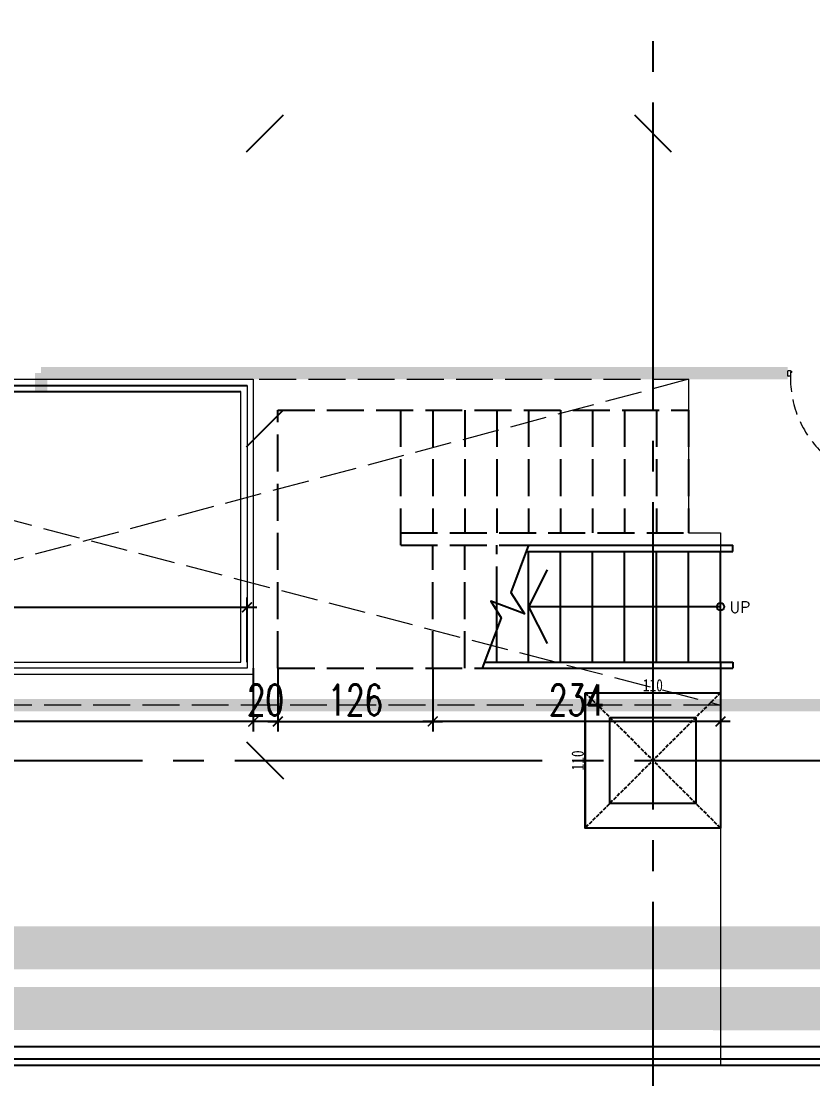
# Model space of a CAD drawing. Extents: x -3080 to 28500, y -1326 to 31609.
# Drawn here: x 13406 to 14050, y -259 to 601 of the extents above; entities that cross this region are included whole.
import ezdxf
from ezdxf.enums import TextEntityAlignment as Align

# ---------------------------------------------------------------- set-up
doc = ezdxf.new("R2010")
doc.units = 0
doc.header["$LTSCALE"] = 100
for name, pattern in [('188K-SM-03-F05-ARCH-PA-Y2257103$0$DASHED', [19.05, 12.7, -6.35]), ('X-S-FAB-L05$0$COL-CEN-LIN', [3.25, 2.5, -0.25, 0.25, -0.25]), ('X-S-FAB-L05$0$HIDDEN', [0.4, 0.3, -0.1])]:
    doc.linetypes.add(name, pattern=pattern)
for name, color, linetype in [('0-xref', 8, 'Continuous'), ('188K-SM-03-F05-ARCH-PA-Y2257103$0$K-DIivder-3.5', 53, '188K-SM-03-F05-ARCH-PA-Y2257103$0$DASHED'), ('188K-SM-03-F05-ARCH-PA-Y2257103$0$K-岩棉 2hr 3.5-非抗', 53, 'Continuous'), ('188K-SM-07-F10-MECH-CR PIPE-Y2257103$0$00_AC_CHS_12℃', 4, 'Continuous'), ('188K-SM-07-F10-MECH-CR PIPE-Y2257103$0$00_AC_CHS_20℃', 3, 'Continuous'), ('X-S-FAB-L05$0$0-arr', 8, 'Continuous'), ('X-S-FAB-L05$0$0-stc', 8, 'Continuous'), ('X-S-FAB-L05$0$12', 8, 'Continuous'), ('X-S-FAB-L05$0$BEAM', 8, 'Continuous'), ('X-S-FAB-L05$0$BLOCK', 8, 'Continuous'), ('X-S-FAB-L05$0$CCL', 8, 'X-S-FAB-L05$0$COL-CEN-LIN'), ('X-S-FAB-L05$0$COL', 8, 'Continuous'), ('X-S-FAB-L05$0$COL-S', 8, 'Continuous'), ('X-S-FAB-L05$0$DOOR', 8, 'Continuous'), ('X-S-FAB-L05$0$DW_Frame', 8, 'Continuous'), ('X-S-FAB-L05$0$ELEV', 8, 'Continuous'), ('X-S-FAB-L05$0$HID', 8, 'X-S-FAB-L05$0$HIDDEN'), ('X-S-FAB-L05$0$HR', 8, 'Continuous'), ('X-S-FAB-L05$0$OPEN-UP', 8, 'X-S-FAB-L05$0$HIDDEN'), ('X-S-FAB-L05$0$S-鋼柱', 8, 'Continuous'), ('X-S-FAB-L05$0$SLAB', 8, 'Continuous'), ('X-S-FAB-L05$0$ST', 8, 'Continuous'), ('X-S-FAB-L05$0$TXT', 8, 'Continuous'), ('X-S-FAB-L05$0$WALL-RC', 8, 'Continuous')]:
    doc.layers.add(name, color=color, linetype=linetype)
doc.layers.add('188K-SM-03-F05-ARCH-PA-Y2257103$0$K-DOOR-鋼板門', color=53, linetype='188K-SM-03-F05-ARCH-PA-Y2257103$0$DASHED', lineweight=9)
doc.layers.add('X-S-FAB-L05$0$XREF', color=8, linetype='Continuous', lineweight=0)
doc.styles.add('X-S-FAB-L05$0$CHINA', font='simplex.shx', dxfattribs={"width": 0.75, "bigfont": 'chineset.shx'})
doc.styles.add('X-S-FAB-L05$0$DIM', font='', dxfattribs={"width": 0.8})
doc.styles.add('X-S-FAB-L05$0$DimStyUse', font='romans.shx', dxfattribs={"width": 0.7})
doc.styles.add('X-S-FAB-L05$0$Standard', font='', dxfattribs={"width": 0.8})
doc.styles.add('X-S-FAB-L05$0$TG_NOTE_TEXT', font='simplex.shx', dxfattribs={"width": 0.75, "bigfont": 'chineset.shx'})
doc.styles.get('X-S-FAB-L05$0$DIM').set_extended_font_data('MingLiU')
doc.styles.get('X-S-FAB-L05$0$Standard').set_extended_font_data('Microsoft JhengHei')
doc.dimstyles.new('X-S-FAB-L05$0$JJP_005_defpoint', dxfattribs={"dimtxt": 20, "dimasz": 0.5, "dimexe": 0.5, "dimexo": 0.5, "dimgap": 0.5, "dimtad": 1, "dimdsep": 46, "dimtxsty": 'X-S-FAB-L05$0$DIM', "dimblk": 'X-S-FAB-L05$0$_None', "dimcen": 10, "dimclrd": 256, "dimclre": 256, "dimclrt": 256, "dimadec": 0, "dimazin": 0, "dimtfac": 1, "dimtix": 1, "dimtmove": 2, "dimatfit": 3, "dimldrblk": 'X-S-FAB-L05$0$_None', "dimfxl": 0.5, "dimtolj": 1, "dimtzin": 0, "dimarcsym": 0})
doc.dimstyles.new('X-S-FAB-L05$0$SLASHM', dxfattribs={"dimtxt": 25, "dimasz": 8, "dimexe": 8, "dimexo": 0, "dimgap": 5, "dimtad": 1, "dimdsep": 46, "dimtxsty": 'X-S-FAB-L05$0$DimStyUse', "dimblk": 'X-S-FAB-L05$0$_ArchTick', "dimcen": 10, "dimdle": 8, "dimclrt": 2, "dimazin": 0, "dimtfac": 1, "dimtix": 1, "dimtmove": 2, "dimatfit": 3, "dimfxl": 10, "dimtolj": 1, "dimarcsym": 0})

# ---------------------------------------------------------------- blocks, each defined once
blk = doc.blocks.new('*D174')
at = {"layer": 'DefPoints', "lineweight": -2, "transparency": 16777216}
blk.add_line((0, 0), (110, 0), dxfattribs=at)
at = {"layer": 'DefPoints', "color": 0, "transparency": 16777216}
for p in [(0, 0), (110, 0), (110, 0)]:
    blk.add_point(p, dxfattribs=at)
at = {"layer": 'DefPoints', "transparency": 16777216, "insert": (55, 6.07), "char_height": 10, "attachment_point": 5, "style": 'X-S-FAB-L05$0$DIM'}
blk.add_mtext('\\A1;110', dxfattribs=at)
blk = doc.blocks.new('X-S-FAB-L05$0$_None')
blk = doc.blocks.new('*D175')
at = {"layer": 'DefPoints', "lineweight": -2, "transparency": 16777216}
blk.add_line((0, 0), (0, -110), dxfattribs=at)
at = {"layer": 'DefPoints', "color": 0, "transparency": 16777216}
for p in [(0, 0), (0, -110), (0, -110)]:
    blk.add_point(p, dxfattribs=at)
at = {"layer": 'DefPoints', "transparency": 16777216, "insert": (-6.07, -55), "char_height": 10, "attachment_point": 5, "rotation": 90, "style": 'X-S-FAB-L05$0$DIM'}
blk.add_mtext('\\A1;110', dxfattribs=at)
blk = doc.blocks.new('X-S-FAB-L05$0$SC1')
at = {"layer": 'DefPoints'}
blk.add_line((27924.99, 8342.12), (27954.99, 8312.12), dxfattribs=at)
blk = doc.blocks.new('X-S-FAB-L05$0$VC(C)')
at = {"layer": 'X-S-FAB-L05$0$S-鋼柱', "rotation": 90}
for p in [(21931.72, -27429.99), (21931.72, -27669.93)]:
    blk.add_blockref('X-S-FAB-L05$0$SC1', p, dxfattribs=at)
at = {"layer": 'X-S-FAB-L05$0$S-鋼柱'}
for p in [(-14019.99, -7817.12), (-14335.39, -8327.12)]:
    blk.add_blockref('X-S-FAB-L05$0$SC1', p, dxfattribs=at)
blk = doc.blocks.new('X-S-FAB-L05$0$_ArchTick')
at = {"color": 0, "linetype": 'ByBlock', "const_width": 0.15}
blk.add_lwpolyline([(-0.5, -0.5), (0.5, 0.5)], dxfattribs=at)
blk = doc.blocks.new('*D170')
at = {"layer": 'DefPoints', "color": 0, "lineweight": -2, "transparency": 16777216}
for p, q in [((30, 5), (30, 57.56)), ((650, 5), (650, 57.56)), ((22, 49.56), (658, 49.56))]:
    blk.add_line(p, q, dxfattribs=at)
at = {"layer": 'DefPoints', "color": 0, "transparency": 16777216}
for p in [(650, 49.56), (30, 5), (650, 5)]:
    blk.add_point(p, dxfattribs=at)
at = {"layer": 'DefPoints', "color": 0, "lineweight": -2, "transparency": 16777216, "xscale": 8, "yscale": 8, "zscale": 8, "rotation": 180}
blk.add_blockref('X-S-FAB-L05$0$_ArchTick', (30, 49.56), dxfattribs=at)
at = {"layer": 'DefPoints', "color": 0, "lineweight": -2, "transparency": 16777216, "xscale": 8, "yscale": 8, "zscale": 8}
blk.add_blockref('X-S-FAB-L05$0$_ArchTick', (650, 49.56), dxfattribs=at)
at = {"layer": 'DefPoints', "color": 2, "transparency": 16777216, "insert": (340, 67.06), "char_height": 25, "attachment_point": 5, "style": 'X-S-FAB-L05$0$DimStyUse'}
blk.add_mtext('\\A1;620', dxfattribs=at)
blk = doc.blocks.new('*D171')
at = {"layer": 'DefPoints', "color": 0, "lineweight": -2, "transparency": 16777216}
for p, q in [((108.2, -8), (108.2, 238)), ((30, 230), (116.2, 230)), ((30, 0), (116.2, 0))]:
    blk.add_line(p, q, dxfattribs=at)
at = {"layer": 'DefPoints', "color": 0, "transparency": 16777216}
for p in [(30, 230), (108.2, 230), (30, 0)]:
    blk.add_point(p, dxfattribs=at)
at = {"layer": 'DefPoints', "color": 0, "lineweight": -2, "transparency": 16777216, "xscale": 8, "yscale": 8, "zscale": 8}
for p, rotation in [((108.2, 230), 90), ((108.2, 0), 270)]:
    blk.add_blockref('X-S-FAB-L05$0$_ArchTick', p, dxfattribs=dict(at, rotation=rotation))
at = {"layer": 'DefPoints', "color": 2, "transparency": 16777216, "insert": (90.7, 115), "char_height": 25, "attachment_point": 5, "rotation": 90, "style": 'X-S-FAB-L05$0$DimStyUse'}
blk.add_mtext('\\A1;230', dxfattribs=at)
blk = doc.blocks.new('*U165')
at = {"color": 0}
for p, q in [((-5, -5), (-5, 0)), ((235, -5), (235, 0))]:
    blk.add_line(p, q, dxfattribs=at)
for points in [[(0, 0), (0, 115), (4.375, 115), (4.375, 0)], [(230, 0), (230, 115), (225.625, 115), (225.625, 0)]]:
    blk.add_lwpolyline(points, close=True, dxfattribs=at)
for centre, start, end in [((0, 0), 0, 90), ((230, 0), 90, 180)]:
    blk.add_arc(centre, 115, start, end, dxfattribs=at)
at = {"layer": 'X-S-FAB-L05$0$DW_Frame'}
for points in [[(-5, -5), (0, -5), (0, 0), (-5, 0)], [(235, -5), (230, -5), (230, 0), (235, 0)]]:
    blk.add_lwpolyline(points, dxfattribs=at)
at = {"color": 0, "style": 'X-S-FAB-L05$0$TG_NOTE_TEXT', "width": 0.5, "flags": 1}
blk.add_attdef('WH', text='', height=20, dxfattribs=at).set_placement((235, 5), align=Align.BOTTOM_LEFT)
at = {"color": 0, "style": 'X-S-FAB-L05$0$Standard', "width": 0.5}
for tag, p in [('NO', (-5, 5)), ('TYPE', (24.375, 5))]:
    blk.add_attdef(tag, text='', height=10, dxfattribs=at).set_placement(p, align=Align.BOTTOM_RIGHT)
blk.add_attdef('DESC', text='', height=10, dxfattribs=at).set_placement((24.375, 10), align=Align.BOTTOM_LEFT)
blk = doc.blocks.new('*U152')
blk.add_lwpolyline([(0, 0.5), (1.028, 0.5), (1.336, 0.09), (1.336, 0.3), (1.336, 0.818), (1.578, 0.5, 0.234256), (1.579, 0.5), (2.672, 0.5)], format="xyb")
blk = doc.blocks.new('*D1700')
at = {"layer": 'DefPoints', "color": 0, "lineweight": -2, "transparency": 16777216}
for p, q in [((12965, 65), (12965, 23.62)), ((13595, 65), (13595, 23.62)), ((13603, 31.62), (12957, 31.62))]:
    blk.add_line(p, q, dxfattribs=at)
at = {"layer": 'DefPoints', "color": 0, "transparency": 16777216}
for p in [(12965, 65), (13595, 65), (12965, 31.62)]:
    blk.add_point(p, dxfattribs=at)
at = {"layer": 'DefPoints', "color": 0, "lineweight": -2, "transparency": 16777216, "xscale": 8, "yscale": 8, "zscale": 8, "rotation": 180}
blk.add_blockref('X-S-FAB-L05$0$_ArchTick', (12965, 31.62), dxfattribs=at)
at = {"layer": 'DefPoints', "color": 0, "lineweight": -2, "transparency": 16777216, "xscale": 8, "yscale": 8, "zscale": 8}
blk.add_blockref('X-S-FAB-L05$0$_ArchTick', (13595, 31.62), dxfattribs=at)
at = {"layer": 'DefPoints', "color": 2, "transparency": 16777216, "insert": (13280, 49.12), "char_height": 25, "attachment_point": 5, "style": 'X-S-FAB-L05$0$DimStyUse'}
blk.add_mtext('\\A1;630', dxfattribs=at)
blk = doc.blocks.new('*D157')
at = {"layer": 'DefPoints', "color": 0, "lineweight": -2, "transparency": 16777216}
for p, q in [((13595, 75), (13595, 23.62)), ((13615, 75), (13615, 23.62)), ((13595, 31.62), (13587, 31.62)), ((13615, 31.62), (13595, 31.62)), ((13615, 31.62), (13623, 31.62))]:
    blk.add_line(p, q, dxfattribs=at)
at = {"layer": 'DefPoints', "color": 0, "transparency": 16777216}
for p in [(13595, 75), (13615, 75), (13595, 31.62)]:
    blk.add_point(p, dxfattribs=at)
at = {"layer": 'DefPoints', "color": 0, "lineweight": -2, "transparency": 16777216, "xscale": 8, "yscale": 8, "zscale": 8}
blk.add_blockref('X-S-FAB-L05$0$_ArchTick', (13595, 31.62), dxfattribs=at)
at = {"layer": 'DefPoints', "color": 0, "lineweight": -2, "transparency": 16777216, "xscale": 8, "yscale": 8, "zscale": 8, "rotation": 180}
blk.add_blockref('X-S-FAB-L05$0$_ArchTick', (13615, 31.62), dxfattribs=at)
at = {"layer": 'DefPoints', "color": 2, "transparency": 16777216, "insert": (13605, 49.12), "char_height": 25, "attachment_point": 5, "style": 'X-S-FAB-L05$0$DimStyUse'}
blk.add_mtext('\\A1;20', dxfattribs=at)
blk = doc.blocks.new('*D158')
at = {"layer": 'DefPoints', "color": 0, "lineweight": -2, "transparency": 16777216}
for p, q in [((13615, 75), (13615, 23.62)), ((13741, 75), (13741, 23.62)), ((13607, 31.62), (13749, 31.62))]:
    blk.add_line(p, q, dxfattribs=at)
at = {"layer": 'DefPoints', "color": 0, "transparency": 16777216}
for p in [(13615, 75), (13741, 75), (13741, 31.62)]:
    blk.add_point(p, dxfattribs=at)
at = {"layer": 'DefPoints', "color": 0, "lineweight": -2, "transparency": 16777216, "xscale": 8, "yscale": 8, "zscale": 8, "rotation": 180}
blk.add_blockref('X-S-FAB-L05$0$_ArchTick', (13615, 31.62), dxfattribs=at)
at = {"layer": 'DefPoints', "color": 0, "lineweight": -2, "transparency": 16777216, "xscale": 8, "yscale": 8, "zscale": 8}
blk.add_blockref('X-S-FAB-L05$0$_ArchTick', (13741, 31.62), dxfattribs=at)
at = {"layer": 'DefPoints', "color": 2, "transparency": 16777216, "insert": (13678, 49.12), "char_height": 25, "attachment_point": 5, "style": 'X-S-FAB-L05$0$DimStyUse'}
blk.add_mtext('\\A1;126', dxfattribs=at)
blk = doc.blocks.new('*D159')
at = {"layer": 'DefPoints', "color": 0, "lineweight": -2, "transparency": 16777216}
for p, q in [((13975, 80), (13975, 23.62)), ((13741, 75), (13741, 23.62)), ((13983, 31.62), (13733, 31.62))]:
    blk.add_line(p, q, dxfattribs=at)
at = {"layer": 'DefPoints', "color": 0, "transparency": 16777216}
for p in [(13975, 80), (13741, 75), (13741, 31.62)]:
    blk.add_point(p, dxfattribs=at)
at = {"layer": 'DefPoints', "color": 0, "lineweight": -2, "transparency": 16777216, "xscale": 8, "yscale": 8, "zscale": 8, "rotation": 180}
blk.add_blockref('X-S-FAB-L05$0$_ArchTick', (13741, 31.62), dxfattribs=at)
at = {"layer": 'DefPoints', "color": 0, "lineweight": -2, "transparency": 16777216, "xscale": 8, "yscale": 8, "zscale": 8}
blk.add_blockref('X-S-FAB-L05$0$_ArchTick', (13975, 31.62), dxfattribs=at)
at = {"layer": 'DefPoints', "color": 2, "transparency": 16777216, "insert": (13858, 49.12), "char_height": 25, "attachment_point": 5, "style": 'X-S-FAB-L05$0$DimStyUse'}
blk.add_mtext('\\A1;234', dxfattribs=at)
blk = doc.blocks.new('188K-SM-03-F05-ARCH-PA-Y2257103$0$單開鋼板-900x1700')
at = {"ltscale": 0.005}
for p, q in [((6.12, 86.91), (6.67, 86.91)), ((6.12, 83.5), (6.12, 86.91)), ((6.67, 86.91), (6.67, 83.5)), ((3.47, 10.36), (3.47, 81.46)), ((3.47, 81.46), (3.51, 81.46)), ((3.51, 81.46), (3.51, 10.36)), ((5.93, 10.36), (5.93, 81.46)), ((5.93, 81.46), (5.98, 81.46)), ((5.98, 81.46), (5.97, 10.36)), ((6.67, 83.5), (6.12, 83.5)), ((3.51, 10.36), (3.47, 10.36)), ((5.97, 10.36), (5.93, 10.36)), ((0, 1.95), (0, -1.95)), ((1.98, 2.3), (0.35, 2.3)), ((2.09, -1.05), (2.09, 2.2)), ((87.91, -1.05), (87.91, 2.2)), ((88.02, 2.3), (89.65, 2.3)), ((90, 1.95), (90, -1.95)), ((0.35, -2.3), (1.95, -2.3)), ((1.95, -2.3), (3.05, -1.58)), ((2.63, -1.05), (2.09, -1.05)), ((2.52, -1.25), (2.52, -1.12)), ((2.52, -1.12), (2.63, -1.12)), ((3.05, -1.25), (2.52, -1.25)), ((3.1, -1.05), (2.94, -1.05)), ((2.94, -1.12), (3.05, -1.12)), ((3.05, -1.12), (3.05, -1.25)), ((3.13, -1.41), (3.13, -1.08)), ((86.87, -1.41), (86.87, -1.08)), ((86.9, -1.05), (87.06, -1.05)), ((86.95, -1.12), (86.95, -1.25)), ((87.06, -1.12), (86.95, -1.12)), ((86.95, -1.25), (87.48, -1.25)), ((88.05, -2.3), (86.95, -1.58)), ((87.37, -1.05), (87.91, -1.05)), ((87.48, -1.12), (87.37, -1.12)), ((87.48, -1.25), (87.48, -1.12)), ((89.65, -2.3), (88.05, -2.3))]:
    blk.add_line(p, q, dxfattribs=at)
for points in [[(3.33, 83.5), (3.33, 86.91), (2.78, 86.91), (2.78, 83.5)], [(6.12, 81.69), (6.12, 88.72), (3.33, 88.72), (3.33, 81.69)], [(6.11, 3.21), (6.11, 10.12), (3.33, 10.12), (3.33, 3.21)], [(2.26, -0.37), (2.26, 2.91), (2.09, 2.91), (2.09, -0.37)], [(5.9, 3.6), (2.77, 3.6), (2.77, 3.43), (5.9, 3.43)]]:
    blk.add_lwpolyline(points, close=True, dxfattribs=at)
for points in [[(3.37, 81.74), (3.37, 80.89, 0.158507), (3.38, 80.87), (3.43, 80.8, 0.72636), (3.47, 80.81), (3.47, 80.91, 0.414214), (3.46, 80.93, -0.414214), (3.44, 80.94), (3.44, 81.44, -0.414214), (3.47, 81.46), (3.77, 81.46, 0.414214), (3.79, 81.48), (3.79, 81.5, 0.414214), (3.77, 81.53), (3.47, 81.53, -0.414214), (3.44, 81.55), (3.44, 81.66, -0.414214), (3.47, 81.68), (4.7, 81.68), (4.72, 81.7), (4.75, 81.68), (5.98, 81.68, -0.414214), (6, 81.66), (6, 81.55, -0.414214), (5.98, 81.53), (5.68, 81.53, 0.414214), (5.66, 81.5), (5.66, 81.48, 0.414214), (5.68, 81.46), (5.98, 81.46, -0.414214), (6, 81.44), (6, 80.94, -0.414214), (5.99, 80.93), (5.99, 80.93, 0.414214), (5.98, 80.91), (5.98, 80.81, 0.72636), (6.01, 80.8), (6.07, 80.87, 0.158507), (6.07, 80.89), (6.07, 81.74, 0.414214), (6.05, 81.76), (3.4, 81.76, 0.414214)], [(4.72, 10.11), (4.7, 10.13), (3.46, 10.13, -0.414214), (3.44, 10.16), (3.44, 10.27, -0.414214), (3.46, 10.29), (3.77, 10.29, 0.414214), (3.79, 10.31), (3.79, 10.34, 0.414214), (3.77, 10.36), (3.46, 10.36, -0.414214), (3.44, 10.38), (3.44, 10.87, -0.414214), (3.45, 10.89), (3.45, 10.89, 0.414214), (3.47, 10.9), (3.47, 11, 0.72636), (3.43, 11.02), (3.38, 10.94, 0.158507), (3.37, 10.93), (3.37, 10.07, 0.414214), (3.39, 10.05), (6.05, 10.05, 0.414214), (6.07, 10.07), (6.07, 10.93, 0.158507), (6.07, 10.94), (6.01, 11.02, 0.72636), (5.97, 11), (5.97, 10.9, 0.414214), (5.99, 10.89, -0.414214), (6, 10.87), (6, 10.38, -0.414214), (5.98, 10.36), (5.67, 10.36, 0.414214), (5.65, 10.34), (5.65, 10.31, 0.414214), (5.67, 10.29), (5.98, 10.29, -0.414214), (6, 10.27), (6, 10.16, -0.414214), (5.98, 10.13), (4.74, 10.13)]]:
    blk.add_lwpolyline(points, format="xyb", close=True, dxfattribs=at)
at = {"linetype": '188K-SM-03-F05-ARCH-PA-Y2257103$0$DASHED', "ltscale": 0.01}
blk.add_arc((2.39, 3.27), 85.53, 359.27741, 87.50648, dxfattribs=at)
at = {"ltscale": 0.005}
for centre, major_axis, start_param, end_param in [((0.35, 1.95), (0.246, -0.246), 2.356194, 3.926991), ((1.98, 2.2), (0.0738, -0.0738), 7.068583, 8.63938), ((88.02, 2.2), (-0.0738, -0.0738), -2.356194, -0.785398), ((89.65, 1.95), (-0.246, -0.246), 2.356194, 3.926991), ((0.35, -1.95), (-0.246, -0.246), 5.497787, 7.068583), ((2.63, -1.08), (-0.0246, -0.0246), 0.785398, 3.926991), ((2.94, -1.08), (-0.0246, -0.0246), 3.926991, 7.068583), ((2.92, -1.41), (0.148, -0.148), 6.162283, 7.068583), ((3.1, -1.08), (0.0246, -0.0246), 7.068583, 8.63938), ((86.9, -1.08), (-0.0246, -0.0246), -2.356194, -0.785398), ((87.08, -1.41), (-0.148, -0.148), -0.785398, 0.120903), ((87.06, -1.08), (0.0246, -0.0246), -0.785398, 2.356194), ((87.37, -1.08), (0.0246, -0.0246), 2.356194, 5.497787), ((89.65, -1.95), (0.246, -0.246), -0.785398, 0.785398)]:
    blk.add_ellipse(centre, major_axis=major_axis, ratio=1, start_param=start_param, end_param=end_param, dxfattribs=at)
at = {"ltscale": 0.005, "extrusion": (0, 0, -1)}
blk.add_ellipse((2.4, 3.29), major_axis=(-0.344, 0.344), ratio=1, start_param=5.497787, end_param=11.780972, dxfattribs=at)
blk = doc.blocks.new('188K-SM-03-F05-ARCH-PA-Y2257103')
at = {"layer": '188K-SM-03-F05-ARCH-PA-Y2257103$0$K-DIivder-3.5', "linetype": 'ByBlock', "ltscale": 2, "const_width": 10}
blk.add_lwpolyline([(13422.5, 300), (13422.5, 315)], dxfattribs=at)
at = {"layer": '188K-SM-03-F05-ARCH-PA-Y2257103$0$K-DIivder-3.5', "linetype": 'ByBlock', "ltscale": 2, "const_width": 10, "elevation": 0}
for points in [[(14029.76, 315), (13422.5, 315)], [(12960, 45), (14879.76, 45)]]:
    blk.add_lwpolyline(points, dxfattribs=at)
at = {"layer": '188K-SM-03-F05-ARCH-PA-Y2257103$0$K-岩棉 2hr 3.5-非抗'}
for p, q in [((15125, -233, 0), (12687, -233, 0)), ((15125, -243), (12687, -243, 0))]:
    blk.add_line(p, q, dxfattribs=at)
at = {"layer": '188K-SM-03-F05-ARCH-PA-Y2257103$0$K-DOOR-鋼板門', "rotation": 180}
blk.add_blockref('188K-SM-03-F05-ARCH-PA-Y2257103$0$單開鋼板-900x1700', (14119.76, 314.73, 0), dxfattribs=at)
blk = doc.blocks.new('188K-SM-07-F10-MECH-CR PIPE-Y2257103')
at = {"layer": '188K-SM-07-F10-MECH-CR PIPE-Y2257103$0$00_AC_CHS_12℃', "ltscale": 1000, "const_width": 35}
blk.add_lwpolyline([(1863.885, 112.877), (12844.042, 112.877), (12844.042, -152.494), (15041.321, -152.494), (15041.321, 85.834), (16672.641, 85.834), (16672.641, 1909.873), (24026.171, 1909.873)], dxfattribs=at)
at = {"layer": '188K-SM-07-F10-MECH-CR PIPE-Y2257103$0$00_AC_CHS_20℃', "ltscale": 1000, "const_width": 35}
blk.add_lwpolyline([(1863.885, 63.55), (12780.714, 65.58), (12782.797, -201.709), (15093.572, -202.093), (15101.312, 29.205), (16720.194, 27.785), (16720.194, 1812.454), (24026.171, 1812.454)], dxfattribs=at)
blk = doc.blocks.new('*U59')
at = {"layer": 'DefPoints', "linetype": 'X-S-FAB-L05$0$HIDDEN', "ltscale": 0.1}
for p, q in [((110, 0), (0, -110)), ((0, 0), (110, -110))]:
    blk.add_line(p, q, dxfattribs=at)
at = {"layer": 'X-S-FAB-L05$0$COL', "ltscale": 0.1}
blk.add_lwpolyline([(0, 0), (110, 0), (110, -110), (0, -110)], close=True, dxfattribs=at)
at = {"layer": 'DefPoints'}
dim = blk.add_linear_dim(base=(110, 0), p1=(0, 0), p2=(110, 0), dimstyle='X-S-FAB-L05$0$JJP_005_defpoint', override={"dimtxt": 10}, dxfattribs=at)
dim.commit()
dim.dimension.update_dxf_attribs({"geometry": '*D174', "text_midpoint": (55, 6.067)})
dim = blk.add_linear_dim(base=(0, -110), p1=(0, 0), p2=(0, -110), angle=90, dimstyle='X-S-FAB-L05$0$JJP_005_defpoint', override={"dimtxt": 10}, dxfattribs=at)
dim.commit()
dim.dimension.update_dxf_attribs({"geometry": '*D175', "text_midpoint": (-6.067, -55)})
blk = doc.blocks.new('X-S-FAB-L05$0$FAB2-L05')
at = {"layer": 'X-S-FAB-L05$0$CCL'}
for p, q in [((-12240, 11005), (-12240, 0)), ((-26880, 720), (1210, 720))]:
    blk.add_line(p, q, dxfattribs=at)
at = {"layer": 'X-S-FAB-L05$0$COL-S'}
blk.add_lwpolyline([(-12275, 755), (-12205, 755), (-12205, 685), (-12275, 685)], close=True, dxfattribs=at)
at = {"layer": 'X-S-FAB-L05$0$BEAM'}
blk.add_blockref('*U59', (-12295, 775), dxfattribs=at)
blk = doc.blocks.new('X-S-FAB-L05$0$Lift')
at = {"layer": 'X-S-FAB-L05$0$DOOR', "color": 9}
blk.add_line((170, 225), (170, 230), dxfattribs=at)
at = {"layer": 'X-S-FAB-L05$0$ELEV', "lineweight": 0}
for p, q in [((30, 0), (30, 230)), ((35, 225), (35, 5)), ((645, 5), (645, 225)), ((650, 230), (650, 0)), ((650, 0), (30, 0)), ((35, 5), (645, 5))]:
    blk.add_line(p, q, dxfattribs=at)
at = {"layer": 'X-S-FAB-L05$0$ELEV'}
for p, q in [((170, 230), (30, 230)), ((170, 225), (35, 225)), ((410, 230), (650, 230)), ((410, 225), (410, 230)), ((410, 225), (645, 225))]:
    blk.add_line(p, q, dxfattribs=at)
at = {"layer": 'X-S-FAB-L05$0$ELEV', "lineweight": 0}
blk.add_lwpolyline([(655, 235), (655, -5), (25, -5), (25, 235)], close=True, dxfattribs=at)
at = {"layer": 'X-S-FAB-L05$0$DOOR', "color": 9}
blk.add_blockref('*U165', (175, 230), dxfattribs=at)
at = {"layer": 'DefPoints'}
dim = blk.add_linear_dim(base=(108.198, 230), p1=(30, 0), p2=(30, 230), angle=270, dimstyle='X-S-FAB-L05$0$SLASHM', dxfattribs=at)
dim.commit()
dim.dimension.update_dxf_attribs({"geometry": '*D171', "text_midpoint": (90.698, 115)})
dim = blk.add_linear_dim(base=(650, 49.563), p1=(30, 5), p2=(650, 5), dimstyle='X-S-FAB-L05$0$SLASHM', dxfattribs=at)
dim.commit()
dim.dimension.update_dxf_attribs({"geometry": '*D170', "text_midpoint": (340, 67.063)})
blk = doc.blocks.new('X-S-FAB-L05')
at = {"layer": 'X-S-FAB-L05$0$0-arr', "color": 4}
blk.add_lwpolyline([(13834, 155), (13819, 125), (13834, 95)], dxfattribs=at)
blk.add_circle((13975, 125), 3, dxfattribs=at)
at = {"layer": 'X-S-FAB-L05$0$12'}
blk.add_lwpolyline([(13975, 125), (13819, 125)], dxfattribs=at)
at = {"layer": 'X-S-FAB-L05$0$COL'}
blk.add_lwpolyline([(13975, 125), (13819, 125)], dxfattribs=at)
at = {"layer": 'X-S-FAB-L05$0$COL-S'}
blk.add_lwpolyline([(13885, 35), (13955, 35), (13955, -35), (13885, -35)], close=True, dxfattribs=at)
at = {"layer": 'X-S-FAB-L05$0$HR'}
for p, q in [((13819, 175), (13985, 175)), ((13817.116, 170), (13985, 170)), ((13783.203, 80), (13985, 80)), ((13781.319, 75), (13985, 75))]:
    blk.add_line(p, q, dxfattribs=at)
for points in [[(13985, 170), (13985, 175)], [(13985, 80), (13985, 75)]]:
    blk.add_lwpolyline(points, dxfattribs=at)
at = {"layer": 'X-S-FAB-L05$0$OPEN-UP', "color": 15, "lineweight": 0, "elevation": 0}
blk.add_lwpolyline([(12960, 310.001), (13949, 310.001), (13949, 185), (13975, 185), (13975, 45.001), (12960, 45.001)], close=True, dxfattribs=at)
for points in [[(13949, 310.001), (12960, 45.001)], [(12960, 310.001), (13975, 45.001)]]:
    blk.add_lwpolyline(points, dxfattribs=at)
at = {"layer": 'X-S-FAB-L05$0$SLAB', "color": 15, "lineweight": 0}
blk.add_lwpolyline([(13975, -55), (13975, -248)], dxfattribs=at)
at = {"layer": 'X-S-FAB-L05$0$ST', "color": 5, "linetype": 'X-S-FAB-L05$0$HIDDEN'}
for p, q in [((13615, 285), (13949, 285)), ((13615, 75), (13615, 285)), ((13715, 175), (13715, 285)), ((13741, 285), (13741, 185)), ((13767, 285), (13767, 185)), ((13793, 285), (13793, 185)), ((13819, 285), (13819, 185)), ((13845, 285), (13845, 185)), ((13871, 285), (13871, 185)), ((13897, 285), (13897, 185)), ((13923, 285), (13923, 185)), ((13949, 285), (13949, 185)), ((13715, 185), (13949, 185)), ((13715, 175), (13819, 175)), ((13741, 75), (13741, 175)), ((13767, 75), (13767, 175)), ((13793, 127.699), (13793, 175)), ((13615, 75), (13781.319, 75))]:
    blk.add_line(p, q, dxfattribs=at)
at = {"layer": 'X-S-FAB-L05$0$ST'}
for p, q in [((13819, 80), (13819, 170)), ((13845, 80), (13845, 170)), ((13871, 80), (13871, 170)), ((13897, 80), (13897, 170)), ((13923, 80), (13923, 170)), ((13949, 80), (13949, 170)), ((13975, 80), (13975, 170)), ((13793, 80), (13793, 127.699))]:
    blk.add_line(p, q, dxfattribs=at)
at = {"layer": 'X-S-FAB-L05$0$WALL-RC'}
blk.add_line((12687, -248), (15153, -248), dxfattribs=at)
at = {"layer": 'X-S-FAB-L05$0$0-stc', "xscale": -40.00000000000001, "yscale": 40.00000000000001, "zscale": 40.00000000000001, "rotation": 69.35300917502961}
blk.add_blockref('*U152', (13837.715, 167.948), dxfattribs=at)
at = {"layer": 'X-S-FAB-L05$0$BEAM'}
blk.add_blockref('*U59', (13865, 55), dxfattribs=at)
at = {"layer": 'X-S-FAB-L05$0$BLOCK'}
blk.add_blockref('X-S-FAB-L05$0$FAB2-L05', (26160, -720), dxfattribs=at)
at = {"layer": 'X-S-FAB-L05$0$HID'}
blk.add_blockref('X-S-FAB-L05$0$Lift', (12940, 75), dxfattribs=at)
at = {"layer": 'X-S-FAB-L05$0$XREF'}
blk.add_blockref('X-S-FAB-L05$0$VC(C)', (0, 0), dxfattribs=at)
at = {"layer": 'X-S-FAB-L05$0$TXT', "style": 'X-S-FAB-L05$0$CHINA'}
blk.add_text('UP', height=9, dxfattribs=at).set_placement((13990.79, 124.653, 0), align=Align.MIDDLE_CENTER)
at = {"layer": 'DefPoints'}
for base, p1, p2, picture, middle in [((13741, 31.624), (13975, 80), (13741, 75), '*D159', (13858, 49.124)), ((13595, 31.624), (13615, 75), (13595, 75), '*D157', (13605, 49.124)), ((13741, 31.624), (13615, 75), (13741, 75), '*D158', (13678, 49.124)), ((12965, 31.624), (13595, 65), (12965, 65), '*D1700', (13280, 49.124))]:
    dim = blk.add_linear_dim(base=base, p1=p1, p2=p2, dimstyle='X-S-FAB-L05$0$SLASHM', dxfattribs=at)
    dim.commit()
    dim.dimension.update_dxf_attribs({"geometry": picture, "text_midpoint": middle})

msp = doc.modelspace()

# ---------------------------------------------------------------- block references
at = {"layer": '0-xref'}
for name in ['X-S-FAB-L05', '188K-SM-03-F05-ARCH-PA-Y2257103']:
    msp.add_blockref(name, (0, 0), dxfattribs=at)

# ---------------------------------------------------------------- next in the draw order: block references
msp.add_blockref('188K-SM-07-F10-MECH-CR PIPE-Y2257103', (0, 0), dxfattribs=at)

doc.saveas('drawing.dxf')
